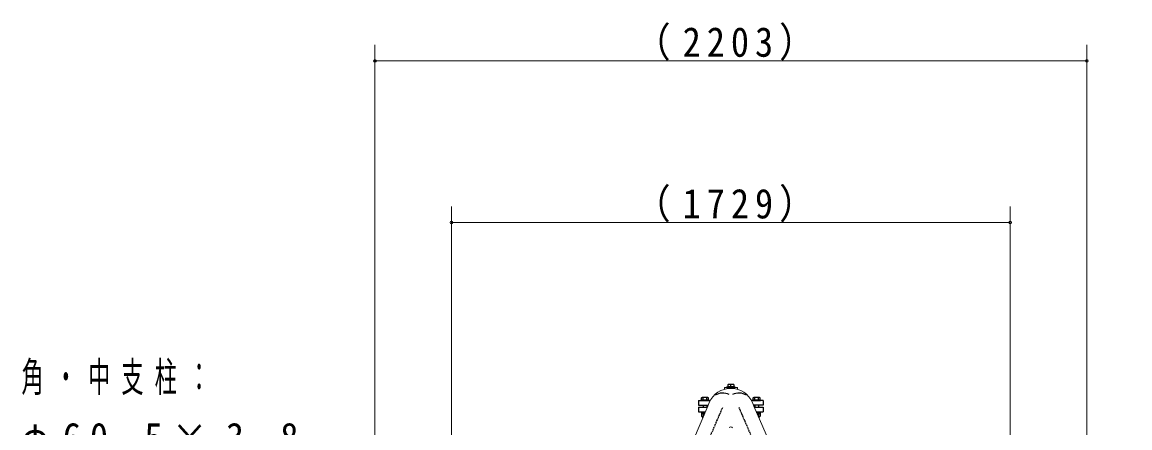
# Model space of a CAD drawing. Units: millimetres, scale not verified. Extents: x -19540 to 0, y -2390 to 13350.
# Drawn here: x -11061 to -7632, y 5034 to 6289 of the extents above; entities that cross this region are included whole.
import ezdxf

# ---------------------------------------------------------------- set-up
doc = ezdxf.new("R2010")
doc.units = ezdxf.units.MM
doc.linetypes.add('USER2', pattern=[6, 3, -1, 1, -1])
doc.layers.add('線', color=2, linetype='Continuous', lineweight=25)
doc.layers.add('補助', color=2, linetype='Continuous', lineweight=25)
doc.styles.add('ＭＳ ゴシック', font='')
doc.styles.get('ＭＳ ゴシック').set_extended_font_data('MS Gothic')

# ---------------------------------------------------------------- blocks, each defined once
blk = doc.blocks.new('dimension_origin')
at = {"color": 0, "linetype": 'Continuous', "lineweight": -2}
blk.add_circle((0, 0), 1.25, dxfattribs=at)

msp = doc.modelspace()

# ---------------------------------------------------------------- linework, layer by layer
at = {"layer": '線', "color": 7, "lineweight": 13}
for p, q in [((-8887.286, 5158.3), (-8887.286, 5152.509)), ((-8887.286, 5158.3), (-8847.286, 5158.3)), ((-8847.286, 5158.3), (-8847.286, 5152.509)), ((-8938.798, 5101.05), (-8934.014, 5112.148)), ((-8795.773, 5101.05), (-8800.557, 5112.148)), ((-8983.487, 4997.368), (-8938.798, 5101.05)), ((-8751.084, 4997.368), (-8795.773, 5101.05))]:
    msp.add_line(p, q, dxfattribs=at)
at = {"layer": '線'}
for p, q in [((-8879.286, 5160.8), (-8855.286, 5160.8)), ((-8879.286, 5158.3), (-8879.286, 5160.8)), ((-8879.286, 5158.3), (-8855.286, 5158.3)), ((-8876.286, 5167.8), (-8875.786, 5168.3)), ((-8876.286, 5167.8), (-8876.286, 5160.8)), ((-8858.286, 5160.8), (-8876.286, 5160.8)), ((-8858.786, 5168.3), (-8875.786, 5168.3)), ((-8867.286, 5160.8), (-8867.286, 5167.163)), ((-8858.286, 5167.8), (-8858.786, 5168.3)), ((-8858.286, 5167.8), (-8858.286, 5160.8)), ((-8855.286, 5160.8), (-8855.286, 5158.3)), ((-8967.286, 5118.05), (-8931.148, 5118.05)), ((-8967.286, 5118.05), (-8967.286, 5104.05)), ((-8959.286, 5120.55), (-8935.286, 5120.55)), ((-8959.286, 5118.05), (-8959.286, 5120.55)), ((-8959.286, 5118.05), (-8935.286, 5118.05)), ((-8958.255, 5126.913), (-8956.286, 5128.05)), ((-8958.255, 5120.55), (-8958.255, 5126.913)), ((-8958.255, 5120.55), (-8936.316, 5120.55)), ((-8938.286, 5128.05), (-8956.286, 5128.05)), ((-8952.771, 5120.55), (-8952.771, 5126.913)), ((-8941.801, 5120.55), (-8941.801, 5126.913)), ((-8936.316, 5126.913), (-8938.286, 5128.05)), ((-8936.316, 5120.55), (-8936.316, 5126.913)), ((-8935.286, 5120.55), (-8935.286, 5118.05)), ((-8767.286, 5118.05), (-8803.423, 5118.05)), ((-8799.286, 5120.55), (-8775.286, 5120.55)), ((-8799.286, 5118.05), (-8799.286, 5120.55)), ((-8799.286, 5118.05), (-8775.286, 5118.05)), ((-8798.255, 5126.913), (-8796.286, 5128.05)), ((-8798.255, 5120.55), (-8798.255, 5126.913)), ((-8798.255, 5120.55), (-8776.316, 5120.55)), ((-8778.286, 5128.05), (-8796.286, 5128.05)), ((-8792.771, 5120.55), (-8792.771, 5126.913)), ((-8781.801, 5120.55), (-8781.801, 5126.913)), ((-8776.316, 5126.913), (-8778.286, 5128.05)), ((-8776.316, 5120.55), (-8776.316, 5126.913)), ((-8775.286, 5120.55), (-8775.286, 5118.05)), ((-8767.286, 5118.05), (-8767.286, 5104.05)), ((-8967.286, 5104.05), (-8937.505, 5104.05)), ((-8967.286, 5097.95), (-8967.286, 5083.95)), ((-8967.286, 5097.95), (-8940.134, 5097.95)), ((-8967.286, 5083.95), (-8946.169, 5083.95)), ((-8959.286, 5083.95), (-8946.169, 5083.95)), ((-8959.286, 5081.45), (-8959.286, 5083.95)), ((-8959.286, 5081.45), (-8947.246, 5081.45)), ((-8958.255, 5078.45), (-8948.539, 5078.45)), ((-8958.255, 5078.45), (-8958.255, 5069.587)), ((-8958.036, 5081.45), (-8947.246, 5081.45)), ((-8958.036, 5081.45), (-8958.036, 5078.45)), ((-8958.036, 5078.45), (-8948.539, 5078.45)), ((-8953.286, 5104.05), (-8953.286, 5097.95)), ((-8952.771, 5078.45), (-8952.771, 5069.587)), ((-8947.87, 5080.004), (-8948.257, 5081.45)), ((-8941.286, 5104.05), (-8941.286, 5097.95)), ((-8767.286, 5104.05), (-8797.066, 5104.05)), ((-8794.437, 5097.95), (-8767.286, 5097.95)), ((-8793.286, 5104.05), (-8793.286, 5097.95)), ((-8788.403, 5083.95), (-8775.286, 5083.95)), ((-8788.403, 5083.95), (-8767.286, 5083.95)), ((-8787.325, 5081.45), (-8776.536, 5081.45)), ((-8787.325, 5081.45), (-8775.286, 5081.45)), ((-8786.778, 5080.18), (-8787.118, 5081.45)), ((-8786.032, 5078.45), (-8776.316, 5078.45)), ((-8786.032, 5078.45), (-8776.536, 5078.45)), ((-8781.801, 5078.45), (-8781.801, 5069.587)), ((-8781.286, 5104.05), (-8781.286, 5097.95)), ((-8776.536, 5081.45), (-8776.536, 5078.45)), ((-8776.316, 5078.45), (-8776.316, 5069.587)), ((-8775.286, 5083.95), (-8775.286, 5081.45)), ((-8767.286, 5097.95), (-8767.286, 5083.95)), ((-8958.255, 5069.587), (-8956.286, 5068.45)), ((-8956.286, 5068.45), (-8952.849, 5068.45)), ((-8955.286, 5067.95), (-8955.286, 5068.45)), ((-8781.722, 5068.45), (-8778.286, 5068.45)), ((-8779.286, 5067.95), (-8779.286, 5068.45)), ((-8776.316, 5069.587), (-8778.286, 5068.45))]:
    msp.add_line(p, q, dxfattribs=at)
at = {"layer": '線', "color": 20, "linetype": 'USER2'}
for p, q in [((-10135.74, 2212.909), (-8892.286, 5097.8)), ((-7598.831, 2212.909), (-8842.286, 5097.8))]:
    msp.add_line(p, q, dxfattribs=at)
at = {"layer": '線', "color": 7, "lineweight": 13}
for centre, radius in [((-8867.286, 5083.387), 72.663), ((-8867.286, 5032.008), 5)]:
    msp.add_arc(centre, radius, 23.31715, 156.68285, dxfattribs=at)
at = {"layer": '線'}
for centre, radius, start, end in [((-8871.786, 5155.691), 12.323, 68.58229, 111.41755), ((-8862.786, 5155.691), 12.323, 68.58243, 111.41757), ((-8955.513, 5122.163), 5.485, 60.00001, 119.99999), ((-8947.286, 5114.254), 13.796, 66.57346, 113.42654), ((-8939.059, 5122.163), 5.485, 60.00001, 119.99999), ((-8892.286, 5097.8), 43.806, 62.83474, 122.48674), ((-8842.286, 5097.8), 43.806, 57.51326, 117.16526), ((-8795.513, 5122.163), 5.485, 60.00001, 119.99999), ((-8787.286, 5114.254), 13.796, 66.57346, 113.42654), ((-8779.059, 5122.163), 5.485, 60.00001, 119.99999), ((-8955.513, 5074.337), 5.485, 240.00001, 299.99999), ((-8947.286, 5067.95), 8, 180, 205.12309), ((-8947.286, 5082.246), 13.796, 246.57346, 248.14222), ((-8787.286, 5082.246), 13.796, 291.85778, 293.42654), ((-8779.059, 5074.337), 5.485, 240.00001, 299.99999), ((-8787.286, 5067.95), 8, 334.87691, 0)]:
    msp.add_arc(centre, radius, start, end, dxfattribs=at)
at = {"layer": '補助', "lineweight": 13}
for p, q in [((-9968.895, 2700), (-9968.895, 6218.8)), ((-7765.676, 2700), (-7765.676, 6218.8)), ((-9968.895, 6168.8), (-7765.676, 6168.8)), ((-9731.976, 2700), (-9731.976, 5718.8)), ((-8002.596, 2700), (-8002.596, 5718.8)), ((-9731.976, 5668.8), (-8002.596, 5668.8))]:
    msp.add_line(p, q, dxfattribs=at)

# ---------------------------------------------------------------- block references
at = {"layer": '補助', "lineweight": 13, "xscale": 3.33, "yscale": 3.33}
for p in [(-9968.895, 6168.8), (-9731.976, 5668.8)]:
    msp.add_blockref('dimension_origin', p, dxfattribs=at)
at = {"layer": '補助', "lineweight": 13, "xscale": 3.33, "yscale": 3.33, "rotation": 180}
for p in [(-7765.676, 6168.8), (-8002.596, 5668.8)]:
    msp.add_blockref('dimension_origin', p, dxfattribs=at)

# ---------------------------------------------------------------- texts
at = {"layer": '補助', "char_height": 91.64, "style": 'ＭＳ ゴシック'}
for s, insert, attachment_point in [('\\T1.33;\\W0.9;（2203）', (-8867.286, 6169.8), 8), ('\\T1.33;\\W0.9;（1729）', (-8867.286, 5669.8), 8), ('\\T1.5;\\W0.55;角・中支柱：', (-11063.343, 5237.55), 1), ('\\T1.5;\\W0.9;φ60.5×3.8', (-11063.343, 5050.05), 1)]:
    msp.add_mtext(s, dxfattribs=dict(at, insert=insert, attachment_point=attachment_point))

doc.saveas('drawing.dxf')
